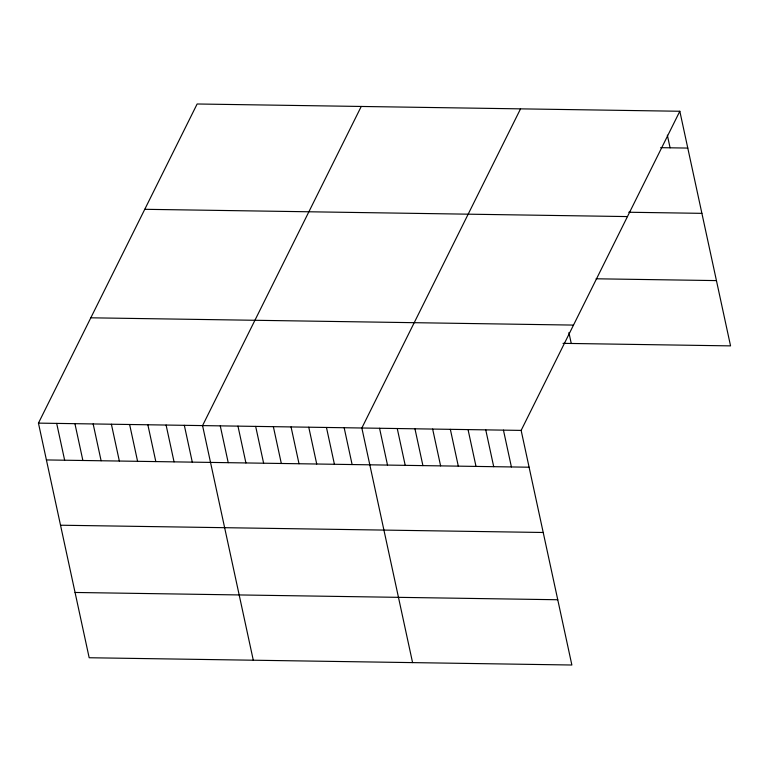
<?xml version="1.0" encoding="UTF-8"?>
<svg xmlns="http://www.w3.org/2000/svg" width="769" height="769" viewBox="0 0 769 769"><rect width="100%" height="100%" fill="white"/><g stroke="black" fill="none" stroke-linecap="round" stroke-linejoin="round"><path stroke-width="1.15" d="M679.825 111.255L521.142 430.4L571.867 665.012L89.175 657.745L38.45 423.123L197.133 103.988L679.825 111.255L730.55 345.877L563.004 343.349M361.247 106.458L202.564 425.593L253.289 660.215M520.536 108.862L361.853 427.997L412.578 662.609M660.648 147.667L687.784 148.071M628.744 212.244L701.895 213.349M144.764 209.303L627.456 216.579M596.081 278.791L716.439 280.598M90.819 317.808L573.511 325.085M38.45 423.123L521.142 430.4M46.409 459.939L529.101 467.216M60.52 525.217L543.212 532.484M75.064 592.466L557.756 599.743M667.348 135.152L670.087 147.811M568.906 332.593L571.261 343.474M503.445 430.131L511.404 466.946M485.748 429.861L493.708 466.677M468.052 429.602L476.011 466.418M450.346 429.333L458.305 466.149M432.649 429.064L440.608 465.879M414.952 428.794L422.912 465.61M397.256 428.535L405.215 465.351M379.55 428.266L387.509 465.082M344.156 427.727L352.115 464.543M326.46 427.468L334.419 464.284M308.763 427.199L316.722 464.015M291.057 426.93L299.016 463.745M273.36 426.66L281.319 463.476M255.664 426.401L263.623 463.217M237.967 426.132L245.926 462.948M220.261 425.863L228.22 462.678M184.329 425.324L192.288 462.14M166.094 425.046L174.054 461.861M147.859 424.776L155.819 461.592M129.625 424.498L137.584 461.313M111.39 424.228L119.349 461.035M93.155 423.95L101.114 460.766M74.92 423.671L82.879 460.487M56.685 423.402L64.644 460.218"/></g></svg>
